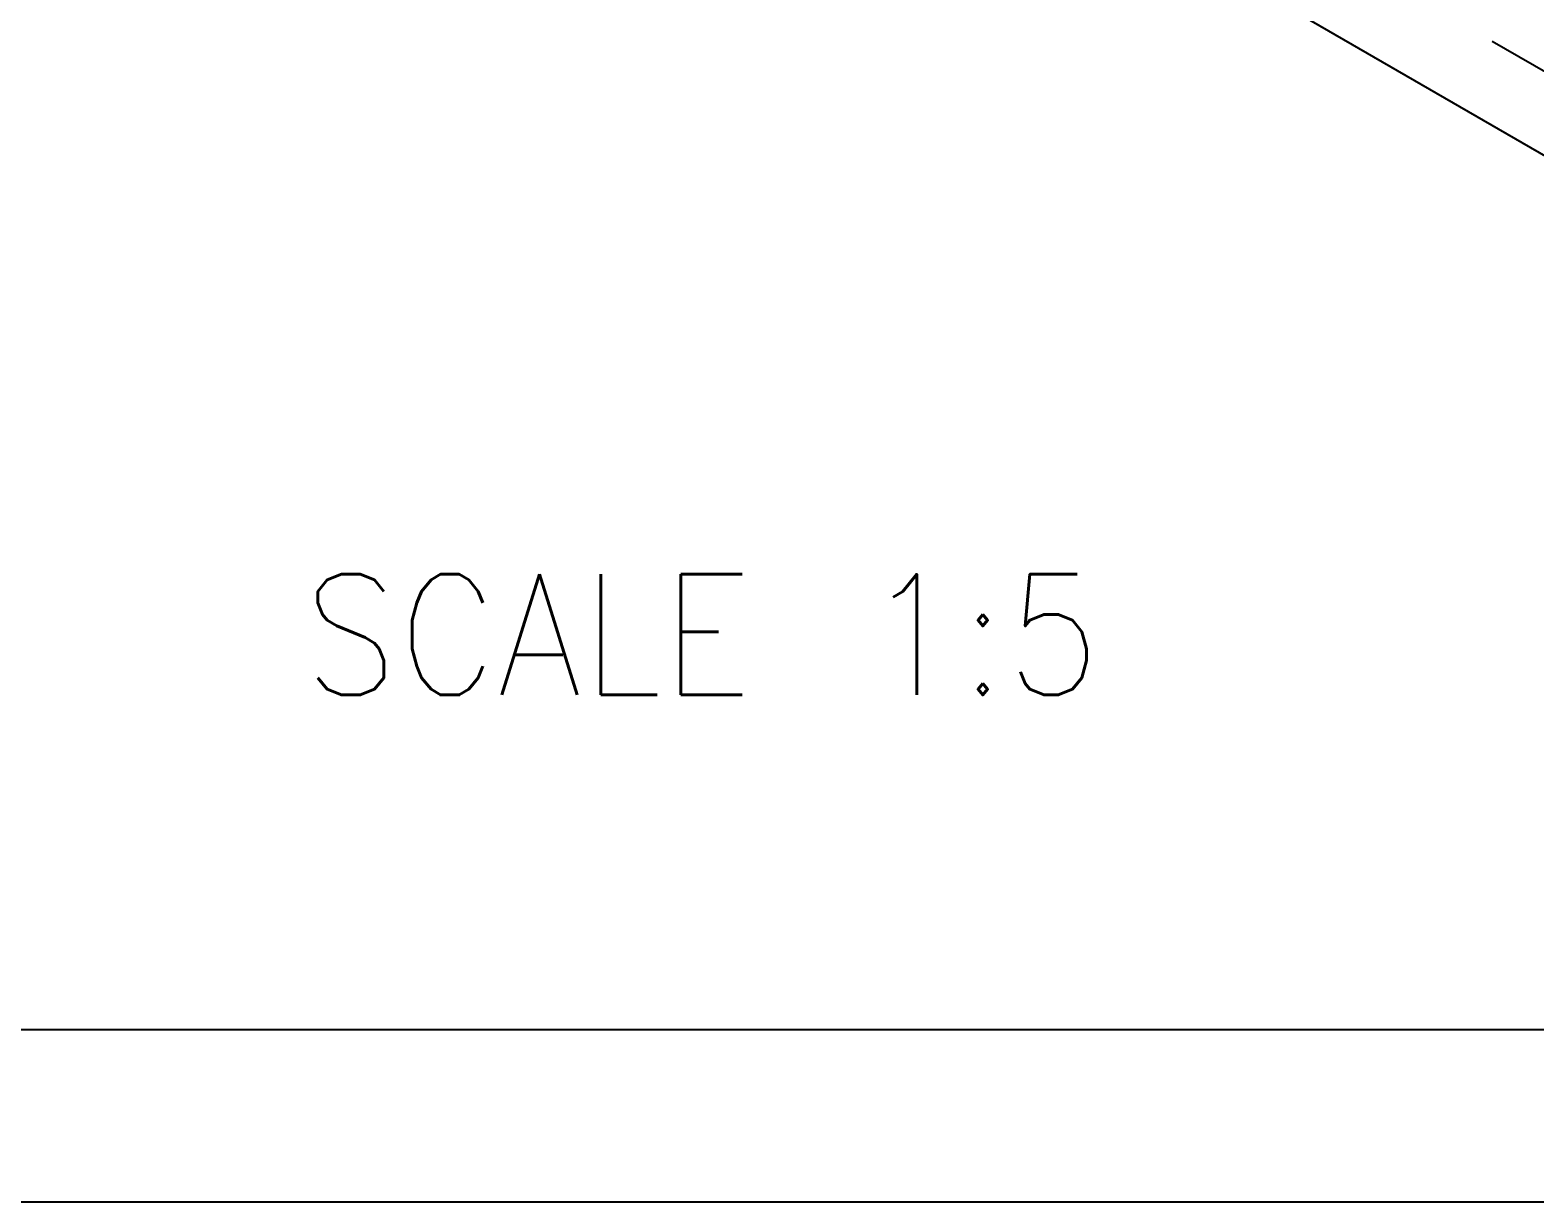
# Model space of a CAD drawing. Header units: millimetres. Extents: x 0 to 840, y 0 to 594.
# Drawn here: x 164.7 to 252, y 0 to 68 of the extents above; entities that cross this region are included whole.
import ezdxf
from ezdxf.enums import TextEntityAlignment as Align

# ---------------------------------------------------------------- set-up
doc = ezdxf.new("R2010")
doc.units = ezdxf.units.MM
doc.header["$LTSCALE"] = 46.2
doc.linetypes.add('HIDDEN', pattern=[0.2, 0.1, -0.1])
doc.layers.get('0').update_dxf_attribs({"linetype": 'CONTINUOUS', "true_color": 0xffffff})
doc.layers.add('DEFAULT_2', color=6, linetype='HIDDEN', true_color=0xff00ff)
doc.layers.add('NOTE2D', color=7, linetype='CONTINUOUS', true_color=0xffffff)
doc.styles.add('textstyle39', font='')
doc.styles.add('textstyle40', font='')
doc.styles.get('textstyle39').set_extended_font_data('Standard')
doc.styles.get('textstyle40').set_extended_font_data('Standard')

msp = doc.modelspace()

# ---------------------------------------------------------------- linework, layer by layer
at = {"color": 7, "linetype": 'CONTINUOUS', "true_color": 0xffffff}
for p, q in [((237.257, 69.496), (281.239, 44.104)), ((10, 10), (830, 10))]:
    msp.add_line(p, q, dxfattribs=at)
at = {"color": 4, "linetype": 'CONTINUOUS', "true_color": 0x00ffff}
msp.add_line((0, 0), (840, 0), dxfattribs=at)
at = {"layer": 'DEFAULT_2', "color": 6, "linetype": 'HIDDEN', "true_color": 0xff00ff}
msp.add_line((241.499, 71.946), (285.481, 46.553), dxfattribs=at)

# ---------------------------------------------------------------- texts
at = {"layer": 'NOTE2D', "color": 2, "linetype": 'CONTINUOUS', "true_color": 0xffff00}
for s, style, p in [('SCALE  ', 'textstyle39', (215.291, 29.404)), ('1:5', 'textstyle40', (226.791, 29.404))]:
    msp.add_text(s, height=7, dxfattribs=dict(at, style=style)).set_placement(p, align=Align.RIGHT)

doc.saveas('drawing.dxf')
